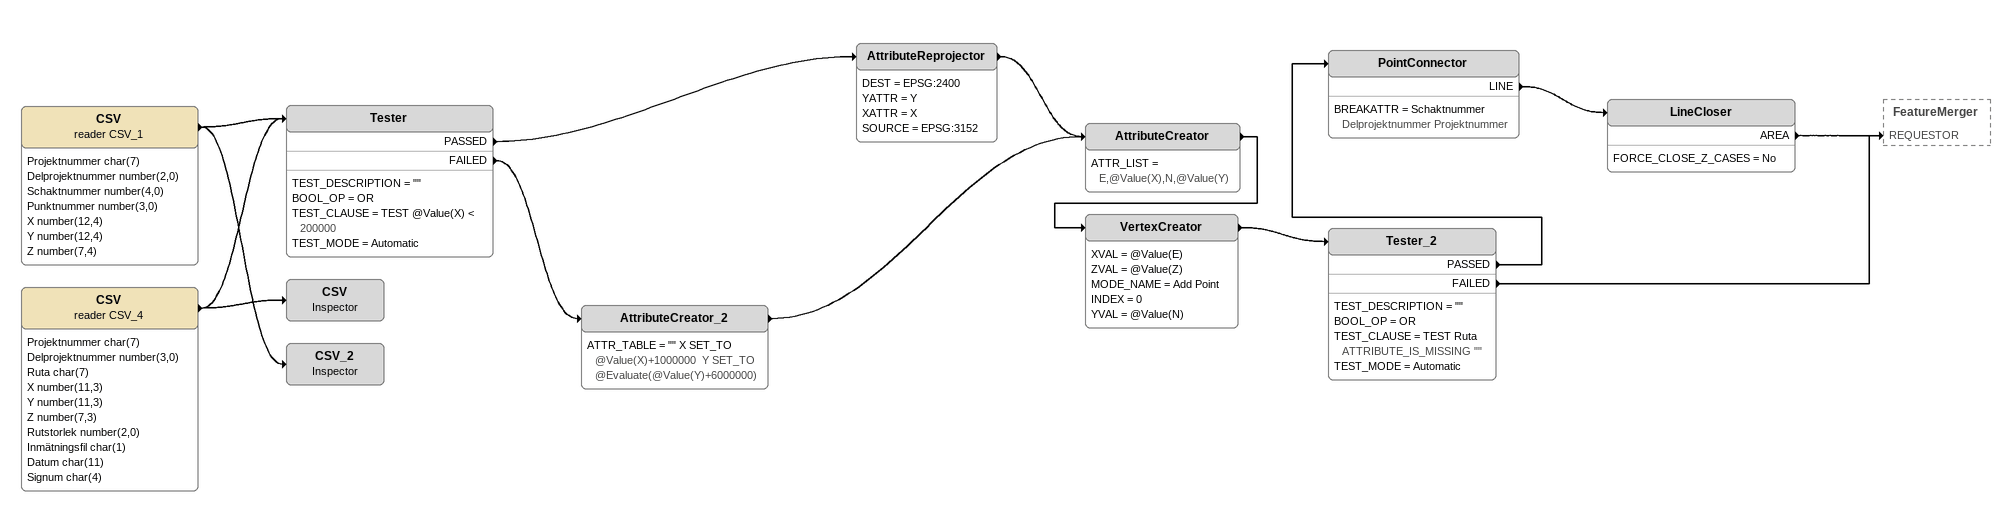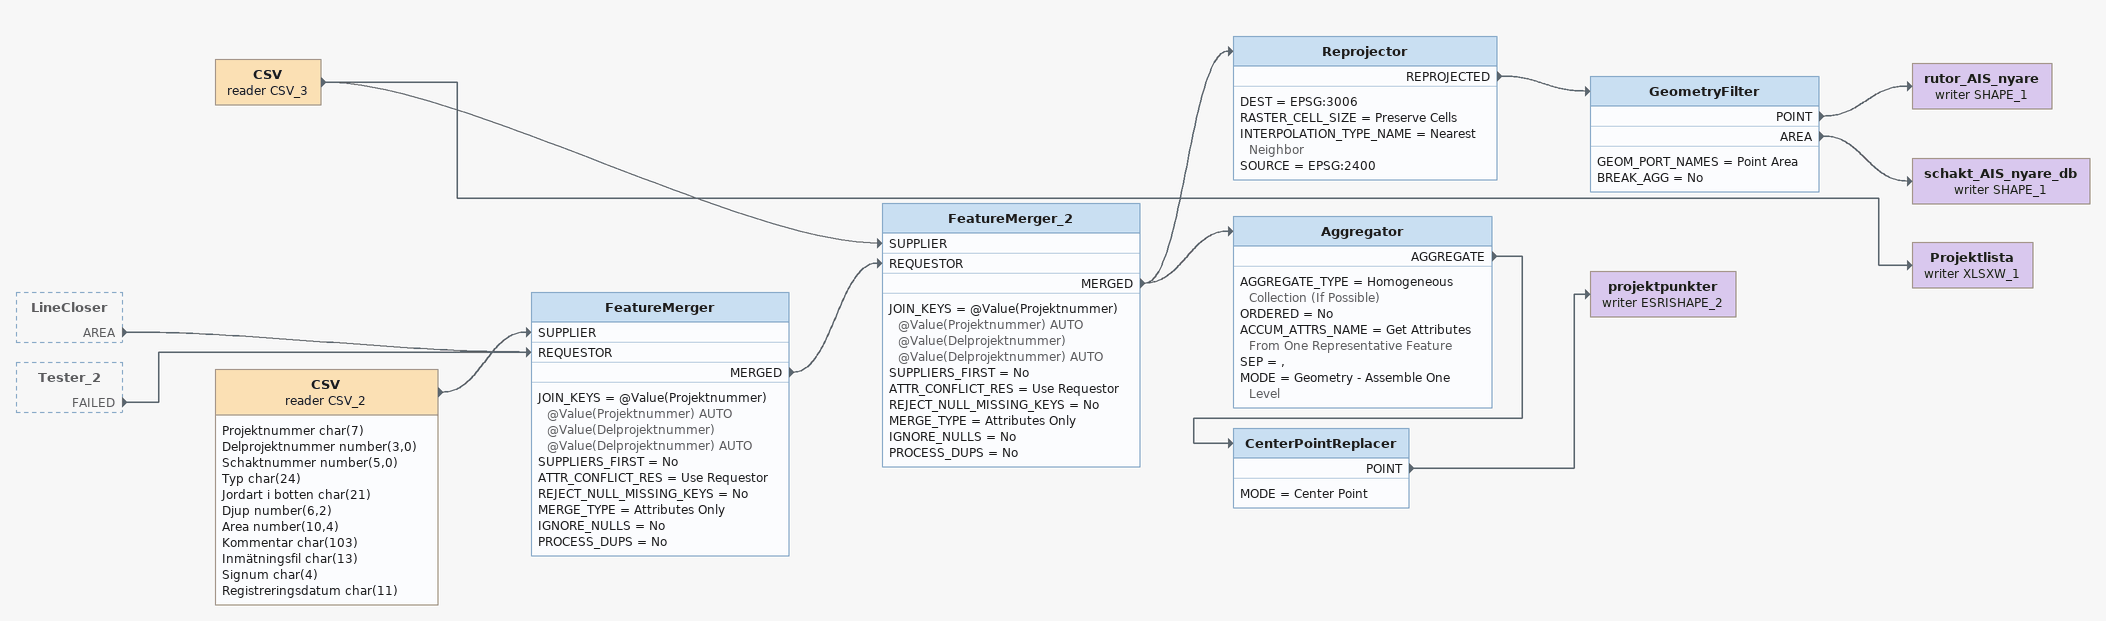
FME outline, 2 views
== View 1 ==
CSV (reader CSV_1)
    attributes: Projektnummer char(7), Delprojektnummer number(2,0), Schaktnummer number(4,0), Punktnummer number(3,0), X number(12,4), Y number(12,4), Z number(7,4)
    -> Tester
    -> CSV_2
CSV_2: Inspector
CSV (reader CSV_4)
    attributes: Projektnummer char(7), Delprojektnummer number(3,0), Ruta char(7), X number(11,3), Y number(11,3), Z number(7,3), Rutstorlek number(2,0), Inmätningsfil char(1), Datum char(11), Signum char(4)
    -> Tester
    -> CSV
Tester
    TEST_DESCRIPTION = ""
    BOOL_OP = OR
    TEST_CLAUSE = TEST @Value(X) < 200000
    TEST_MODE = Automatic
    PASSED -> AttributeReprojector
    FAILED -> AttributeCreator_2
AttributeReprojector
    DEST = EPSG:2400
    YATTR = Y
    XATTR = X
    SOURCE = EPSG:3152
    -> AttributeCreator
AttributeCreator_2
    ATTR_TABLE = "" X SET_TO @Value(X)+1000000  Y SET_TO @Evaluate(@Value(Y)+6000000)
    -> AttributeCreator
AttributeCreator
    ATTR_LIST = E,@Value(X),N,@Value(Y)
    -> VertexCreator
VertexCreator
    XVAL = @Value(E)
    ZVAL = @Value(Z)
    MODE_NAME = Add Point
    INDEX = 0
    YVAL = @Value(N)
    -> Tester_2
Tester_2
    TEST_DESCRIPTION = ""
    BOOL_OP = OR
    TEST_CLAUSE = TEST Ruta ATTRIBUTE_IS_MISSING ""
    TEST_MODE = Automatic
    PASSED -> PointConnector
    FAILED -> FeatureMerger [REQUESTOR]
PointConnector
    BREAKATTR = Schaktnummer Delprojektnummer Projektnummer
    LINE -> LineCloser
LineCloser
    FORCE_CLOSE_Z_CASES = No
    AREA -> FeatureMerger [REQUESTOR]
CSV: Inspector

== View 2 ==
LineCloser [outside]
    AREA -> FeatureMerger [REQUESTOR]
Tester_2 [outside]
    FAILED -> FeatureMerger [REQUESTOR]
CSV (reader CSV_3)
    -> FeatureMerger_2 [SUPPLIER]
    -> Projektlista (writer XLSXW_1)
Projektlista (writer XLSXW_1)
CSV (reader CSV_2)
    attributes: Projektnummer char(7), Delprojektnummer number(3,0), Schaktnummer number(5,0), Typ char(24), Jordart i botten char(21), Djup number(6,2), Area number(10,4), Kommentar char(103), Inmätningsfil char(13), Signum char(4), Registreringsdatum char(11)
    -> FeatureMerger [SUPPLIER]
FeatureMerger
    JOIN_KEYS = @Value(Projektnummer) @Value(Projektnummer) AUTO @Value(Delprojektnummer) @Value(Delprojektnummer) AUTO
    SUPPLIERS_FIRST = No
    ATTR_CONFLICT_RES = Use Requestor
    REJECT_NULL_MISSING_KEYS = No
    MERGE_TYPE = Attributes Only
    IGNORE_NULLS = No
    PROCESS_DUPS = No
    MERGED -> FeatureMerger_2 [REQUESTOR]
FeatureMerger_2
    JOIN_KEYS = @Value(Projektnummer) @Value(Projektnummer) AUTO @Value(Delprojektnummer) @Value(Delprojektnummer) AUTO
    SUPPLIERS_FIRST = No
    ATTR_CONFLICT_RES = Use Requestor
    REJECT_NULL_MISSING_KEYS = No
    MERGE_TYPE = Attributes Only
    IGNORE_NULLS = No
    PROCESS_DUPS = No
    MERGED -> Reprojector
    MERGED -> Aggregator
Reprojector
    DEST = EPSG:3006
    RASTER_CELL_SIZE = Preserve Cells
    INTERPOLATION_TYPE_NAME = Nearest Neighbor
    SOURCE = EPSG:2400
    REPROJECTED -> GeometryFilter
GeometryFilter
    GEOM_PORT_NAMES = Point Area
    BREAK_AGG = No
    POINT -> rutor_AIS_nyare (writer SHAPE_1)
    AREA -> schakt_AIS_nyare_db (writer SHAPE_1)
rutor_AIS_nyare (writer SHAPE_1)
schakt_AIS_nyare_db (writer SHAPE_1)
Aggregator
    AGGREGATE_TYPE = Homogeneous Collection (If Possible)
    ORDERED = No
    ACCUM_ATTRS_NAME = Get Attributes From One Representative Feature
    SEP = ,
    MODE = Geometry - Assemble One Level
    AGGREGATE -> CenterPointReplacer
CenterPointReplacer
    MODE = Center Point
    POINT -> projektpunkter (writer ESRISHAPE_2)
projektpunkter (writer ESRISHAPE_2)
